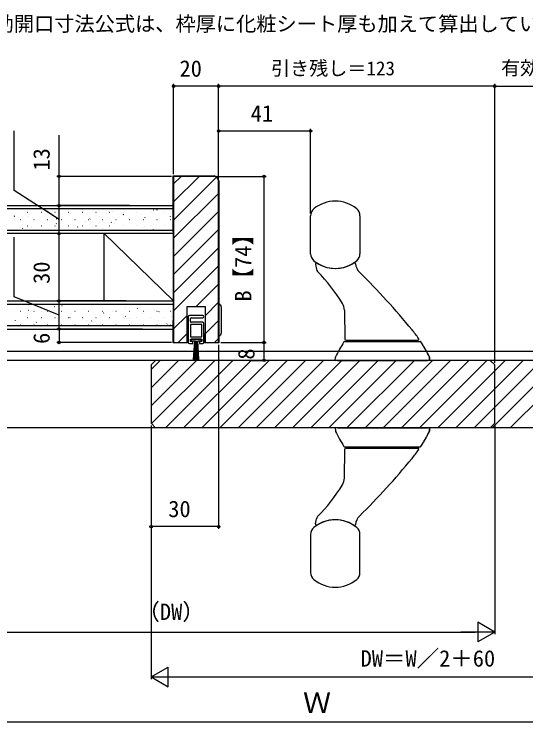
# Model space of a CAD drawing. Units: millimetres, scale not verified. Extents: x -438 to 438, y -652 to 649.
# Drawn here: x -23.7 to 204.1, y -343.5 to -28.2 of the extents above; entities that cross this region are included whole.
import ezdxf
from ezdxf.enums import TextEntityAlignment as Align

# ---------------------------------------------------------------- set-up
doc = ezdxf.new("R2010")
doc.units = ezdxf.units.MM
doc.header["$LTSCALE"] = 4
for name, color, linetype in [('0-2_USER1', 3, 'Continuous'), ('0-5_YKK_12', 2, 'Continuous'), ('0-6_YKK_13', 4, 'Continuous'), ('0-7_YKK_D', 6, 'Continuous'), ('0-9_YSS_K', 3, 'Continuous'), ('0-A_YSS_KE', 3, 'Continuous')]:
    doc.layers.add(name, color=color, linetype=linetype)
doc.styles.add('ＭＳ ゴシック', font='')
doc.styles.get('ＭＳ ゴシック').set_extended_font_data('MS Gothic')

msp = doc.modelspace()

# ---------------------------------------------------------------- linework, layer by layer
at = {"layer": '0-5_YKK_12'}
for p, q in [((382.399, -178.496), (-154.548, -178.496)), ((188.274, -182.496), (-91.226, -182.496)), ((37.274, -184.496), (39.274, -182.496)), ((37.274, -186.553), (41.331, -182.496)), ((37.274, -194.636), (49.413, -182.496)), ((37.274, -202.718), (57.495, -182.496)), ((37.426, -210.648), (65.578, -182.496)), ((318.774, -182.496), (39.274, -182.496)), ((43.66, -212.496), (73.66, -182.496)), ((51.742, -212.496), (81.742, -182.496)), ((59.824, -212.496), (89.824, -182.496)), ((67.906, -212.496), (97.906, -182.496)), ((75.989, -212.496), (105.989, -182.496)), ((84.071, -212.496), (114.071, -182.496)), ((92.153, -212.496), (122.153, -182.496)), ((100.235, -212.496), (130.235, -182.496)), ((108.318, -212.496), (138.318, -182.496)), ((116.4, -212.496), (146.4, -182.496)), ((124.482, -212.496), (154.482, -182.496)), ((132.564, -212.496), (162.564, -182.496)), ((140.647, -212.496), (170.647, -182.496)), ((148.729, -212.496), (178.729, -182.496)), ((156.811, -212.496), (186.811, -182.496)), ((164.893, -212.496), (194.893, -182.496)), ((172.975, -212.496), (202.975, -182.496)), ((181.058, -212.496), (211.058, -182.496)), ((188.274, -182.496), (190.274, -184.496)), ((189.14, -212.496), (219.14, -182.496)), ((197.222, -212.496), (227.222, -182.496)), ((37.274, -184.496), (37.274, -210.496)), ((190.274, -210.496), (190.274, -184.496)), ((39.274, -212.496), (37.274, -210.496)), ((188.274, -212.496), (190.274, -210.496)), ((188.274, -212.496), (-91.226, -212.496)), ((318.774, -212.496), (39.274, -212.496))]:
    msp.add_line(p, q, dxfattribs=at)
at = {"layer": '0-6_YKK_13'}
for p, q in [((108.274, -134.982), (108.274, -118.011)), ((130.274, -118.011), (130.274, -134.982)), ((110.481, -139.674), (110.871, -141.881)), ((67.474, -157.496), (67.855, -157.496)), ((67.474, -171.496), (67.474, -157.496)), ((68.14, -157.705), (68.474, -158.746)), ((68.474, -158.746), (68.474, -159.003)), ((68.474, -159.003), (68.474, -169.99)), ((123.357, -160.104), (123.582, -173.005)), ((53.774, -162.996), (53.774, -174.496)), ((60.274, -162.496), (54.274, -162.496)), ((54.774, -165.196), (54.774, -163.796)), ((55.074, -163.496), (60.274, -163.496)), ((54.774, -166.496), (54.774, -171.996)), ((59.774, -166.496), (54.774, -166.496)), ((60.274, -165.496), (55.074, -165.496)), ((59.774, -171.996), (59.774, -166.496)), ((60.774, -174.496), (60.774, -165.996)), ((68.474, -170.246), (68.14, -171.288)), ((68.474, -169.99), (68.474, -170.246)), ((54.774, -171.996), (59.774, -171.996)), ((67.855, -171.496), (67.474, -171.496)), ((124.082, -173.496), (124.582, -173.496)), ((124.09, -173.996), (124.153, -173.996)), ((124.153, -173.996), (156.394, -173.996)), ((124.582, -173.496), (155.372, -173.496)), ((126.574, -173.996), (126.574, -173.496)), ((153.974, -173.996), (153.974, -173.496)), ((156.395, -173.996), (156.457, -173.996)), ((120.274, -182.496), (160.274, -182.496)), ((161.269, -182.361), (161.221, -180.996)), ((120.274, -212.496), (160.274, -212.496)), ((161.269, -212.632), (161.221, -213.996)), ((123.357, -234.889), (123.582, -221.988)), ((124.082, -221.496), (124.582, -221.496)), ((124.09, -220.996), (124.153, -220.996)), ((124.153, -220.996), (156.394, -220.996)), ((124.582, -221.496), (155.372, -221.496)), ((126.574, -220.996), (126.574, -221.496)), ((153.974, -220.996), (153.974, -221.496)), ((156.395, -220.996), (156.457, -220.996)), ((110.481, -255.319), (110.871, -253.111)), ((108.274, -260.011), (108.274, -276.982)), ((130.274, -276.982), (130.274, -260.011))]:
    msp.add_line(p, q, dxfattribs=at)
for points in [[(111.793, -139.498), (111.638, -139.407), (111.493, -139.321), (111.368, -139.244), (111.276, -139.187), (111.241, -139.164)], [(127.538, -139.015), (127.472, -139.058), (127.304, -139.166), (127.081, -139.304)], [(54.274, -174.996), (55.774, -174.996), (55.774, -173.996), (54.774, -173.996), (54.774, -172.996), (59.774, -172.996), (59.774, -173.996), (58.774, -173.996), (58.774, -174.996), (60.274, -174.996)], [(59.524, -172.996), (55.024, -172.996), (55.024, -173.796), (56.524, -173.796), (56.024, -181.996)], [(58.524, -181.996), (58.024, -173.796), (59.524, -173.796), (59.524, -172.996)], [(56.624, -173.796), (56.664, -173.796), (56.235, -181.996)], [(56.764, -173.796), (56.804, -173.796), (56.447, -181.996)], [(56.904, -173.796), (56.944, -173.796), (56.659, -181.996)], [(57.044, -173.796), (57.084, -173.796), (56.87, -181.996)], [(57.184, -173.796), (57.224, -173.796), (57.097, -181.996)], [(57.45, -181.996), (57.324, -173.796), (57.364, -173.796)], [(57.677, -181.996), (57.464, -173.796), (57.504, -173.796)], [(57.889, -181.996), (57.604, -173.796), (57.644, -173.796)], [(58.1, -181.996), (57.744, -173.796), (57.784, -173.796)], [(58.312, -181.996), (57.884, -173.796), (57.924, -173.796)], [(123.561, -173.996), (123.595, -173.996), (123.689, -173.996), (123.824, -173.996), (123.983, -173.996), (124.153, -173.996)], [(155.372, -173.496), (155.494, -173.496), (155.614, -173.496), (155.726, -173.496), (155.825, -173.496), (155.905, -173.496), (155.957, -173.496), (155.976, -173.496)], [(156.394, -173.996), (156.516, -173.996), (156.633, -173.996), (156.743, -173.996), (156.84, -173.996), (156.918, -173.996), (156.969, -173.996), (156.987, -173.996)], [(120.274, -182.496), (119.274, -182.496), (119.322, -181.101)], [(161.225, -181.101), (161.274, -182.496), (160.274, -182.496)], [(120.274, -212.496), (119.274, -212.496), (119.322, -213.891)], [(161.225, -213.891), (161.274, -212.496), (160.274, -212.496)], [(123.561, -220.996), (123.595, -220.996), (123.689, -220.996), (123.824, -220.996), (123.983, -220.996), (124.153, -220.996)], [(155.372, -221.496), (155.494, -221.496), (155.614, -221.496), (155.726, -221.496), (155.825, -221.496), (155.905, -221.496), (155.957, -221.496), (155.976, -221.496)], [(156.394, -220.996), (156.516, -220.996), (156.633, -220.996), (156.743, -220.996), (156.84, -220.996), (156.918, -220.996), (156.969, -220.996), (156.987, -220.996)], [(111.793, -255.495), (111.638, -255.585), (111.493, -255.672), (111.368, -255.749), (111.276, -255.806), (111.241, -255.828)], [(127.538, -255.978), (127.472, -255.935), (127.304, -255.827), (127.081, -255.689)]]:
    msp.add_lwpolyline(points, dxfattribs=at)
for points in [[(119.322, -181.101), (119.322, -181.101), (119.322, -181.101), (119.322, -181.101)], [(119.372, -180.901), (119.372, -180.901), (119.372, -180.901), (119.372, -180.901), (119.372, -180.901), (119.372, -180.901), (119.372, -180.901), (119.372, -180.901)], [(161.225, -181.101), (161.225, -181.101), (161.225, -181.101), (161.225, -181.101)], [(119.322, -213.891), (119.322, -213.891), (119.322, -213.891), (119.322, -213.891)], [(119.372, -214.091), (119.372, -214.091), (119.372, -214.091), (119.372, -214.091), (119.372, -214.091), (119.372, -214.091), (119.372, -214.091), (119.372, -214.091)], [(161.225, -213.891), (161.225, -213.891), (161.225, -213.891), (161.225, -213.891)]]:
    msp.add_lwpolyline(points, close=True, dxfattribs=at)
for centre, radius, start, end in [((119.274, -126.496), 15, 50.4788, 129.5212), ((112.274, -118.011), 4, 129.5212, 180), ((126.274, -118.011), 4, 360, 50.4788), ((112.274, -134.982), 4, 180, 230.4788), ((126.274, -134.982), 4, 309.5212, 360), ((119.274, -126.496), 15, 230.4788, 309.5212), ((110.974, -139.587), 0.5, 57.62322, 190), ((119.274, -126.496), 15, 240.08524, 301.3671), ((127.813, -139.432), 0.5, 4.66765, 123.43083), ((134.292, -138.903), 6, 184.66765, 225.17028), ((112.84, -141.534), 2, 190, 224.4781), ((54.332, -198.986), 80, 31.60243, 44.4781), ((-116.689, -391.38), 350, 39.47926, 45.17028), ((67.855, -157.796), 0.3, 17.74467, 90), ((117.358, -160.209), 6, 1, 31.60243), ((54.274, -162.996), 0.5, 90, 180), ((55.074, -163.796), 0.3, 90, 180), ((60.274, -162.996), 0.5, 270, 90), ((55.074, -165.196), 0.3, 180, 270), ((60.274, -165.996), 0.5, 0, 90), ((107.149, -206.998), 60, 34.85225, 39.47926), ((67.855, -171.196), 0.3, 270, 342.25533), ((124.082, -172.996), 0.5, 181, 270), ((155.976, -172.996), 0.5, 270, 34.85225), ((54.274, -174.496), 0.5, 180, 270), ((60.274, -174.496), 0.5, 270, 0), ((173.399, -206.998), 60, 146.88973, 154.21782), ((123.561, -174.496), 0.5, 90, 146.88973), ((156.987, -174.496), 0.5, 33.11027, 90), ((107.148, -206.998), 60, 25.78218, 33.11027), ((107.148, -206.998), 60, 25.68141, 31.50112), ((119.822, -181.119), 0.5, 154.21785, 178), ((119.822, -181.119), 0.5, 154.2168, 178.00012), ((160.725, -181.119), 0.5, 1.99988, 25.7832), ((119.822, -213.874), 0.5, 182, 205.78215), ((119.822, -213.874), 0.5, 181.99988, 205.7832), ((173.399, -187.994), 60, 205.78218, 213.11027), ((107.148, -187.994), 60, 326.88973, 334.21782), ((107.148, -187.994), 60, 328.49888, 334.31859), ((160.725, -213.874), 0.5, 334.2168, 358.00012), ((123.561, -220.496), 0.5, 213.11027, 270), ((124.082, -221.996), 0.5, 90, 179), ((107.149, -187.994), 60, 320.52074, 325.14775), ((155.976, -221.996), 0.5, 325.14775, 90), ((156.987, -220.496), 0.5, 270, 326.88973), ((-116.689, -3.613), 350, 314.82972, 320.52074), ((117.358, -234.784), 6, 328.39757, 359), ((54.332, -196.006), 80, 315.5219, 328.39757), ((112.84, -253.458), 2, 135.5219, 170), ((134.292, -256.09), 6, 134.82972, 175.33235), ((119.274, -268.496), 15, 50.4788, 129.5212), ((110.974, -255.406), 0.5, 170, 302.37678), ((119.274, -268.496), 15, 58.6329, 119.91476), ((112.274, -260.011), 4, 129.5212, 180), ((127.813, -255.561), 0.5, 236.56917, 355.33235), ((126.274, -260.011), 4, 0, 50.4788), ((112.274, -276.982), 4, 180, 230.4788), ((126.274, -276.982), 4, 309.5212, 0), ((119.274, -268.496), 15, 230.4788, 309.5212)]:
    msp.add_arc(centre, radius, start, end, dxfattribs=at)
at = {"layer": '0-7_YKK_D'}
for p, q in [((47.274, -99.496), (47.274, -59.296)), ((67.274, -101.496), (67.274, -59.296)), ((67.274, -101.496), (67.274, -59.296)), ((190.274, -183.496), (190.274, -59.296)), ((190.274, -183.496), (190.274, -59.296)), ((67.274, -60.296), (47.274, -60.296)), ((190.274, -60.296), (67.274, -60.296)), ((190.274, -60.296), (317.274, -60.296)), ((67.274, -101.496), (67.274, -79.296)), ((108.274, -80.296), (67.274, -80.296)), ((108.274, -117.011), (108.274, -79.296)), ((46.274, -100.496), (-4.726, -100.496)), ((66.274, -100.496), (88.474, -100.496)), ((87.474, -100.496), (87.474, -174.496)), ((27.674, -113.496), (-4.726, -113.496)), ((27.674, -113.496), (-4.726, -113.496)), ((-3.726, -125.996), (-3.726, -113.496)), ((28.461, -125.996), (-4.726, -125.996)), ((28.461, -125.996), (-4.726, -125.996)), ((-3.726, -155.996), (-3.726, -125.996)), ((25.257, -155.996), (-4.726, -155.996)), ((26.074, -155.996), (-4.726, -155.996)), ((-3.726, -168.496), (-3.726, -155.996)), ((33.457, -168.496), (-4.726, -168.496)), ((26.074, -168.496), (-4.726, -168.496)), ((-3.726, -168.496), (-3.726, -174.496)), ((46.274, -174.496), (-4.726, -174.496)), ((67.274, -175.496), (67.274, -257.496)), ((68.274, -174.496), (88.474, -174.496)), ((68.274, -174.496), (88.474, -174.496)), ((87.474, -174.496), (87.474, -182.496)), ((81.053, -182.496), (88.474, -182.496)), ((37.274, -211.496), (37.274, -324.496)), ((37.274, -211.496), (37.274, -257.496)), ((190.274, -211.496), (190.274, -304.496)), ((67.274, -256.496), (37.274, -256.496)), ((190.274, -303.496), (182.696, -299.121)), ((182.696, -299.121), (182.696, -307.871)), ((-84.476, -303.496), (181.524, -303.496)), ((190.274, -303.496), (175.118, -303.496)), ((190.274, -303.496), (182.696, -307.871)), ((37.274, -323.496), (44.851, -319.121)), ((44.851, -327.871), (44.851, -319.121)), ((37.274, -323.496), (44.851, -327.871)), ((37.274, -323.496), (52.429, -323.496)), ((46.024, -323.496), (312.024, -323.496)), ((-100.976, -343.496), (328.524, -343.496))]:
    msp.add_line(p, q, dxfattribs=at)
for points in [[(-3.726, -119.746), (-23.726, -106.715), (-23.726, -80.215)], [(-3.726, -113.496), (-3.726, -100.496), (-3.726, -82.099)], [(-3.726, -162.246), (-23.726, -154.114), (-23.726, -127.614)]]:
    msp.add_lwpolyline(points, dxfattribs=at)
for centre in [(47.274, -60.296), (67.274, -60.296), (67.274, -60.296), (190.274, -60.296), (190.274, -60.296), (67.274, -80.296), (108.274, -80.296), (-3.726, -100.496), (87.474, -100.496), (-3.726, -113.496), (-3.726, -113.496), (-3.726, -125.996), (-3.726, -125.996), (-3.726, -155.996), (-3.726, -155.996), (-3.726, -168.496), (-3.726, -168.496), (-3.726, -174.496), (87.474, -174.496), (87.474, -174.496), (87.474, -182.496), (37.274, -256.496), (67.274, -256.496)]:
    msp.add_circle(centre, 0.531, dxfattribs=at)
at = {"layer": '0-9_YSS_K'}
for p, q in [((47.274, -103.813), (50.591, -100.496)), ((47.274, -111.896), (58.673, -100.496)), ((47.274, -119.978), (66.405, -100.847)), ((47.274, -128.06), (67.274, -108.06)), ((47.274, -114.996), (-154.726, -114.996)), ((-17.792, -116.487), (-17.692, -116.487)), ((-11.744, -116.124), (-11.725, -116.118)), ((-11.712, -116.487), (-11.612, -116.487)), ((-8.704, -116.121), (-8.537, -116.011)), ((-5.632, -116.487), (-5.532, -116.487)), ((0.448, -116.487), (0.548, -116.487)), ((6.528, -116.487), (6.628, -116.487)), ((6.855, -115.22), (6.874, -115.213)), ((12.608, -116.487), (12.708, -116.487)), ((18.688, -116.487), (18.788, -116.487)), ((19.874, -116.292), (19.892, -116.285)), ((24.768, -116.487), (24.868, -116.487)), ((30.848, -116.487), (30.948, -116.487)), ((36.928, -116.487), (37.028, -116.487)), ((38.378, -115.421), (38.397, -115.414)), ((39.858, -115.321), (40.025, -115.211)), ((43.008, -116.487), (43.108, -116.487)), ((47.274, -136.142), (67.274, -116.142)), ((-23.687, -118.203), (-23.521, -118.093)), ((-21.022, -119.717), (-20.922, -119.717)), ((-17.984, -118.334), (-17.965, -118.327)), ((-14.942, -119.717), (-14.842, -119.717)), ((-8.862, -119.717), (-8.762, -119.717)), ((-4.966, -119.406), (-4.947, -119.399)), ((-2.782, -119.717), (-2.682, -119.717)), ((1.275, -117.196), (1.294, -117.189)), ((3.298, -119.717), (3.398, -119.717)), ((9.378, -119.717), (9.478, -119.717)), ((9.89, -119.485), (10.057, -119.375)), ((14.293, -118.268), (14.312, -118.261)), ((15.458, -119.717), (15.558, -119.717)), ((21.538, -119.717), (21.638, -119.717)), ((24.874, -117.403), (25.041, -117.293)), ((27.312, -119.34), (27.331, -119.333)), ((27.618, -119.717), (27.718, -119.717)), ((32.892, -117.364), (32.911, -117.357)), ((33.698, -119.717), (33.798, -119.717)), ((34.479, -118.881), (34.646, -118.771)), ((39.778, -119.717), (39.878, -119.717)), ((45.858, -119.717), (45.958, -119.717)), ((45.911, -118.435), (45.929, -118.429)), ((-23.47, -120.277), (-23.451, -120.27)), ((-17.792, -122.467), (-17.692, -122.467)), ((-11.712, -122.467), (-11.612, -122.467)), ((-10.452, -121.349), (-10.433, -121.342)), ((-5.632, -122.467), (-5.532, -122.467)), ((-5.094, -121.567), (-4.927, -121.457)), ((0.448, -122.467), (0.548, -122.467)), ((2.567, -122.42), (2.586, -122.414)), ((4.511, -123.045), (4.678, -122.935)), ((6.528, -122.467), (6.628, -122.467)), ((8.053, -120.478), (8.072, -120.471)), ((12.608, -122.467), (12.708, -122.467)), ((18.688, -122.467), (18.788, -122.467)), ((19.495, -120.963), (19.662, -120.853)), ((21.071, -121.549), (21.09, -121.543)), ((24.768, -122.467), (24.868, -122.467)), ((30.848, -122.467), (30.948, -122.467)), ((34.09, -122.621), (34.109, -122.615)), ((36.928, -122.467), (37.028, -122.467)), ((40.33, -120.411), (40.349, -120.405)), ((43.008, -122.467), (43.108, -122.467)), ((-154.726, -124.496), (47.274, -124.496)), ((47.274, -125.996), (-154.726, -125.996)), ((-20.078, -123.649), (-19.911, -123.539)), ((-16.032, -123.325), (-16.013, -123.318)), ((-3.014, -124.397), (-2.995, -124.39)), ((15.585, -123.492), (15.604, -123.486)), ((38.089, -124.328), (38.256, -124.217)), ((47.108, -123.693), (47.127, -123.686)), ((47.274, -144.225), (67.274, -124.225)), ((47.274, -155.996), (47.274, -125.996)), ((47.274, -152.307), (67.274, -132.307)), ((47.274, -160.389), (67.274, -140.389)), ((57.249, -158.496), (67.274, -148.471)), ((-112.726, -155.996), (47.274, -155.996)), ((47.274, -157.496), (-112.726, -157.496)), ((12.648, -157.624), (12.667, -157.617)), ((44.925, -157.558), (44.944, -157.551)), ((47.274, -168.496), (47.274, -155.996)), ((61.274, -162.553), (67.274, -156.553)), ((-21.022, -160.577), (-20.922, -160.577)), ((-17.548, -160.153), (-17.381, -160.043)), ((-14.942, -160.577), (-14.842, -160.577)), ((-11.437, -160.471), (-11.418, -160.464)), ((-8.862, -160.577), (-8.762, -160.577)), ((-5.857, -158.495), (-5.838, -158.488)), ((-2.782, -160.577), (-2.682, -160.577)), ((-2.564, -158.071), (-2.397, -157.961)), ((3.298, -160.577), (3.398, -160.577)), ((7.162, -159.567), (7.181, -159.56)), ((9.378, -160.577), (9.478, -160.577)), ((15.458, -160.577), (15.558, -160.577)), ((20.18, -160.638), (20.199, -160.632)), ((21.538, -160.577), (21.638, -160.577)), ((25.666, -158.696), (25.685, -158.689)), ((27.618, -160.577), (27.718, -160.577)), ((31.013, -159.353), (31.18, -159.243)), ((33.698, -160.577), (33.798, -160.577)), ((38.685, -159.767), (38.704, -159.761)), ((39.778, -160.577), (39.878, -160.577)), ((40.619, -160.831), (40.786, -160.721)), ((45.858, -160.577), (45.958, -160.577)), ((-17.792, -163.327), (-17.692, -163.327)), ((-17.678, -162.681), (-17.659, -162.674)), ((-11.712, -163.327), (-11.612, -163.327)), ((-5.632, -163.327), (-5.532, -163.327)), ((-4.659, -163.752), (-4.64, -163.746)), ((0.448, -163.327), (0.548, -163.327)), ((1.046, -163.517), (1.212, -163.407)), ((1.581, -161.543), (1.6, -161.536)), ((6.528, -163.327), (6.628, -163.327)), ((12.608, -163.327), (12.708, -163.327)), ((14.6, -162.614), (14.619, -162.608)), ((16.03, -161.435), (16.196, -161.325)), ((18.688, -163.327), (18.788, -163.327)), ((24.768, -163.327), (24.868, -163.327)), ((25.635, -162.913), (25.802, -162.803)), ((27.618, -163.686), (27.637, -163.68)), ((30.848, -163.327), (30.948, -163.327)), ((33.199, -161.71), (33.218, -161.703)), ((36.928, -163.327), (37.028, -163.327)), ((43.008, -163.327), (43.108, -163.327)), ((46.217, -162.782), (46.236, -162.775)), ((47.274, -168.471), (53.274, -162.471)), ((47.274, -166.996), (-112.726, -166.996)), ((-23.164, -164.623), (-23.145, -164.617)), ((-21.022, -166.557), (-20.922, -166.557)), ((-14.942, -166.557), (-14.842, -166.557)), ((-13.938, -165.599), (-13.771, -165.489)), ((-10.145, -165.695), (-10.126, -165.689)), ((-8.862, -166.557), (-8.762, -166.557)), ((-4.21, -166.996), (-4.166, -166.967)), ((-2.782, -166.557), (-2.682, -166.557)), ((2.873, -166.767), (2.892, -166.76)), ((3.298, -166.557), (3.398, -166.557)), ((8.359, -164.824), (8.378, -164.818)), ((9.378, -166.557), (9.478, -166.557)), ((10.651, -164.995), (10.818, -164.885)), ((15.458, -166.557), (15.558, -166.557)), ((21.378, -165.896), (21.397, -165.889)), ((21.538, -166.557), (21.638, -166.557)), ((27.618, -166.557), (27.718, -166.557)), ((33.698, -166.557), (33.798, -166.557)), ((34.396, -166.968), (34.415, -166.961)), ((39.778, -166.557), (39.878, -166.557)), ((40.637, -164.758), (40.656, -164.751)), ((44.229, -166.278), (44.395, -166.167)), ((45.858, -166.557), (45.958, -166.557)), ((61.274, -170.636), (67.274, -164.636)), ((-112.726, -168.496), (47.274, -168.496)), ((49.331, -174.496), (53.274, -170.553)), ((65.495, -174.496), (67.274, -172.718))]:
    msp.add_line(p, q, dxfattribs=at)
for points in [[(-154.726, -113.496), (47.274, -113.496), (47.274, -125.996)], [(16.274, -155.996), (16.274, -125.996), (47.274, -155.996)]]:
    msp.add_lwpolyline(points, dxfattribs=at)
at = {"layer": '0-A_YSS_KE'}
for p, q in [((47.074, -100.296), (65.274, -100.296)), ((47.274, -100.496), (47.274, -164.696)), ((65.274, -100.496), (47.274, -100.496)), ((47.074, -125.296), (47.274, -125.296)), ((47.074, -164.696), (47.274, -164.696)), ((53.274, -170.696), (53.474, -170.696)), ((61.074, -170.696), (61.274, -170.696))]:
    msp.add_line(p, q, dxfattribs=at)
for points in [[(47.074, -100.296), (47.074, -125.296), (47.074, -100.296)], [(47.274, -100.496), (47.274, -174.496), (53.274, -174.496), (53.274, -158.496), (61.274, -158.496), (61.274, -174.496), (67.274, -174.496), (67.274, -102.496)], [(67.474, -102.496), (67.474, -174.696), (61.074, -174.696), (61.074, -170.696)], [(53.474, -170.696), (53.474, -174.696), (47.074, -174.696), (47.074, -164.696)]]:
    msp.add_lwpolyline(points, dxfattribs=at)
for radius in [2.2, 2]:
    msp.add_arc((65.274, -102.496), radius, 0.00001, 89.99999, dxfattribs=at)

# ---------------------------------------------------------------- texts
at = {"layer": '0-2_USER1', "style": 'ＭＳ ゴシック'}
msp.add_text('※有効開口寸法公式は、枠厚に化粧シート厚も加えて算出しています。', height=6.598, dxfattribs=at).set_placement((-50.896, -37.796), align=Align.BOTTOM_LEFT)
at = {"layer": '0-7_YKK_D', "style": 'ＭＳ ゴシック'}
for s, height, p in [('20', 7.331, (49.887, -58.296)), ('引き残し＝123', 6.232, (90.644, -57.33)), ('有効開口（W／2－97.5）', 6.232, (193.09, -57.185)), ('41', 7.331, (81.609, -78.296)), ('30', 7.331, (44.887, -254.496)), ('（DW）', 7.331, (31.166, -300.303)), ('DW＝W／2＋60', 7.331, (130.558, -321.099)), ('Ｗ', 9.164, (104.896, -342.246))]:
    msp.add_text(s, height=height, dxfattribs=at).set_placement(p, align=Align.BOTTOM_LEFT)
for s, p in [('13', (-5.726, -97.905)), ('B【74】', (84.11, -156.275)), ('30', (-5.726, -148.383)), ('6', (-5.726, -175.133)), ('8', (85.474, -182.133))]:
    msp.add_text(s, height=7.331, rotation=90, dxfattribs=at).set_placement(p, align=Align.BOTTOM_LEFT)

doc.saveas('drawing.dxf')
